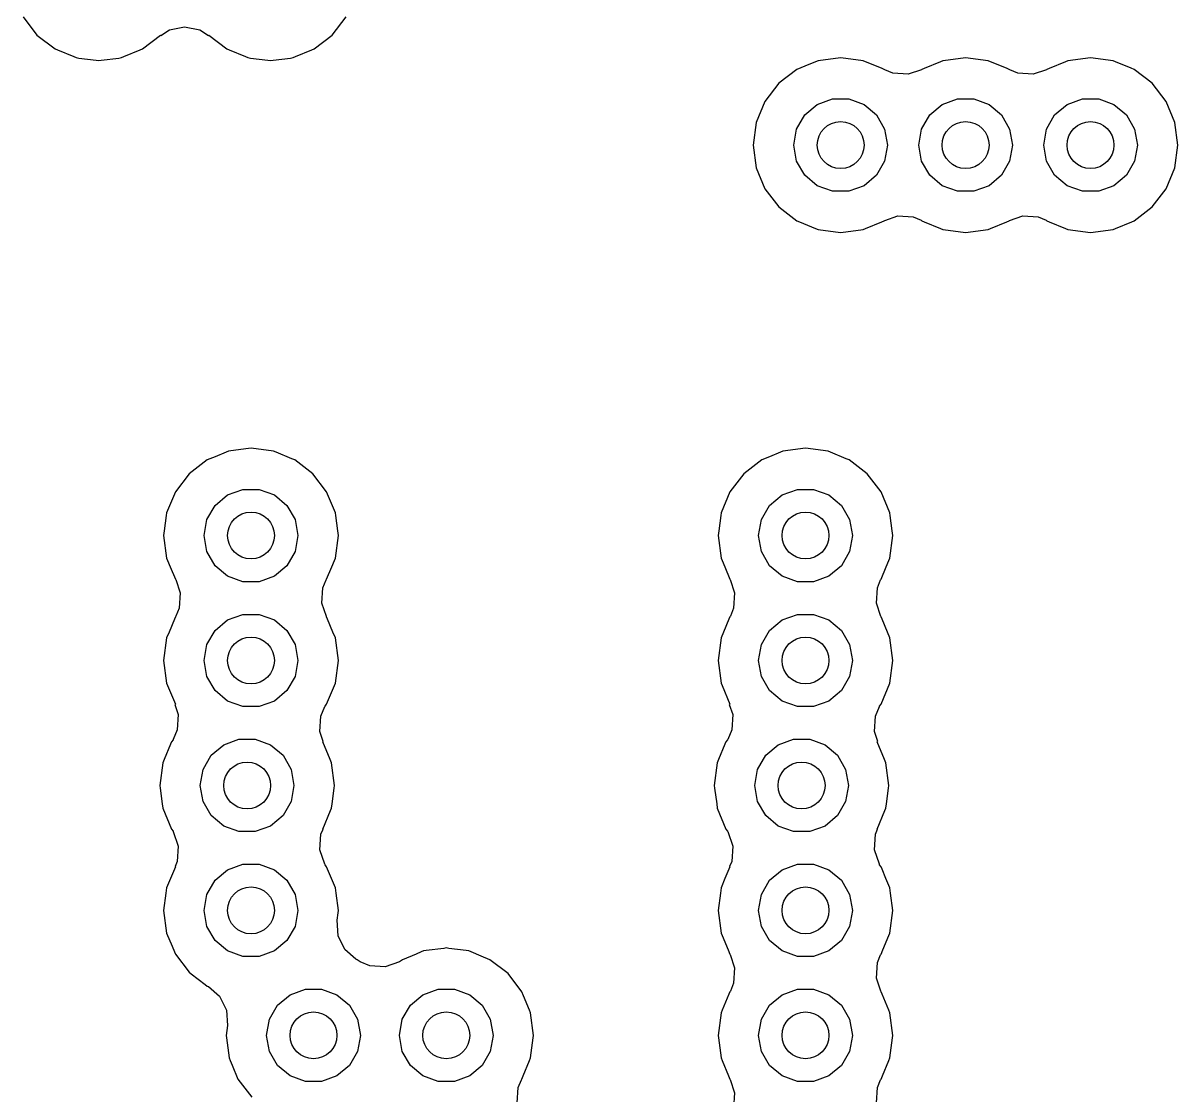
# Model space of a CAD drawing. Extents: x 0.99 to 4.24, y -7.27 to -4.02.
# Drawn here: x 3.6817 to 3.9728, y -7.0032 to -6.733 of the extents above; entities that cross this region are included whole.
import ezdxf

# ---------------------------------------------------------------- set-up
doc = ezdxf.new("R2010")
doc.units = 0
doc.header["$MEASUREMENT"] = 0
doc.layers.add('BLACK', color=7, linetype='CONTINUOUS')

msp = doc.modelspace()

# ---------------------------------------------------------------- linework, layer by layer
at = {"layer": 'BLACK', "linetype": 'CONTINUOUS'}
for p, q in [((3.68172, -6.73148), (3.68522, -6.73604)), ((3.75966, -6.73604), (3.76316, -6.73148)), ((3.71646, -6.73617), (3.71863, -6.73472)), ((3.71863, -6.73472), (3.72244, -6.73396)), ((3.72244, -6.73396), (3.72625, -6.73472)), ((3.72625, -6.73472), (3.72842, -6.73617)), ((3.68522, -6.73604), (3.68978, -6.73954)), ((3.7118, -6.73954), (3.71636, -6.73604)), ((3.71636, -6.73604), (3.71646, -6.73617)), ((3.72842, -6.73617), (3.72852, -6.73604)), ((3.72852, -6.73604), (3.73308, -6.73954)), ((3.7551, -6.73954), (3.75966, -6.73604)), ((3.68978, -6.73954), (3.69038, -6.73979)), ((3.69038, -6.73979), (3.69449, -6.74149)), ((3.69449, -6.74149), (3.69449, -6.74149)), ((3.69449, -6.74149), (3.69509, -6.74174)), ((3.70649, -6.74174), (3.70709, -6.74149)), ((3.70709, -6.74149), (3.71119, -6.73979)), ((3.70709, -6.74149), (3.70709, -6.74149)), ((3.71119, -6.73979), (3.7118, -6.73954)), ((3.73308, -6.73954), (3.73369, -6.73979)), ((3.73369, -6.73979), (3.73779, -6.74149)), ((3.73779, -6.74149), (3.73779, -6.74149)), ((3.73779, -6.74149), (3.7384, -6.74174)), ((3.74979, -6.74174), (3.7504, -6.74149)), ((3.7504, -6.74149), (3.7545, -6.73979)), ((3.7504, -6.74149), (3.7504, -6.74149)), ((3.7545, -6.73979), (3.7551, -6.73954)), ((3.69509, -6.74174), (3.69574, -6.74183)), ((3.69574, -6.74183), (3.69574, -6.74183)), ((3.69574, -6.74183), (3.70014, -6.74241)), ((3.70014, -6.74241), (3.70079, -6.74249)), ((3.70079, -6.74249), (3.70143, -6.74241)), ((3.70143, -6.74241), (3.70584, -6.74183)), ((3.70584, -6.74183), (3.70649, -6.74174)), ((3.70584, -6.74183), (3.70584, -6.74183)), ((3.7384, -6.74174), (3.73904, -6.74183)), ((3.73904, -6.74183), (3.73904, -6.74183)), ((3.73904, -6.74183), (3.74345, -6.74241)), ((3.74345, -6.74241), (3.74409, -6.74249)), ((3.74409, -6.74249), (3.74474, -6.74241)), ((3.74474, -6.74241), (3.74915, -6.74183)), ((3.74915, -6.74183), (3.74979, -6.74174)), ((3.74915, -6.74183), (3.74915, -6.74183)), ((3.87873, -6.7439), (3.87679, -6.74471)), ((3.88149, -6.74276), (3.87873, -6.7439)), ((3.8821, -6.74251), (3.88149, -6.74276)), ((3.88149, -6.74276), (3.88149, -6.74276)), ((3.88274, -6.74243), (3.8821, -6.74251)), ((3.88715, -6.74185), (3.88274, -6.74243)), ((3.88274, -6.74243), (3.88274, -6.74243)), ((3.8878, -6.74176), (3.88715, -6.74185)), ((3.88844, -6.74185), (3.8878, -6.74176)), ((3.89285, -6.74243), (3.88844, -6.74185)), ((3.89349, -6.74251), (3.89285, -6.74243)), ((3.89285, -6.74243), (3.89285, -6.74243)), ((3.8941, -6.74276), (3.89349, -6.74251)), ((3.89808, -6.74441), (3.8941, -6.74276)), ((3.8941, -6.74276), (3.8941, -6.74276)), ((3.8988, -6.74471), (3.89808, -6.74441)), ((3.90888, -6.74446), (3.90828, -6.74471)), ((3.91299, -6.74276), (3.90888, -6.74446)), ((3.91359, -6.74251), (3.91299, -6.74276)), ((3.91299, -6.74276), (3.91299, -6.74276)), ((3.91424, -6.74243), (3.91359, -6.74251)), ((3.91864, -6.74185), (3.91424, -6.74243)), ((3.91424, -6.74243), (3.91424, -6.74243)), ((3.91929, -6.74176), (3.91864, -6.74185)), ((3.91994, -6.74185), (3.91929, -6.74176)), ((3.92434, -6.74243), (3.91994, -6.74185)), ((3.92499, -6.74251), (3.92434, -6.74243)), ((3.92434, -6.74243), (3.92434, -6.74243)), ((3.92559, -6.74276), (3.92499, -6.74251)), ((3.92957, -6.74441), (3.92559, -6.74276)), ((3.92559, -6.74276), (3.92559, -6.74276)), ((3.9303, -6.74471), (3.92957, -6.74441)), ((3.94038, -6.74446), (3.93978, -6.74471)), ((3.94449, -6.74276), (3.94038, -6.74446)), ((3.94509, -6.74251), (3.94449, -6.74276)), ((3.94449, -6.74276), (3.94449, -6.74276)), ((3.94574, -6.74243), (3.94509, -6.74251)), ((3.95014, -6.74185), (3.94574, -6.74243)), ((3.94574, -6.74243), (3.94574, -6.74243)), ((3.95079, -6.74176), (3.95014, -6.74185)), ((3.95143, -6.74185), (3.95079, -6.74176)), ((3.95584, -6.74243), (3.95143, -6.74185)), ((3.95649, -6.74251), (3.95584, -6.74243)), ((3.95584, -6.74243), (3.95584, -6.74243)), ((3.95709, -6.74276), (3.95649, -6.74251)), ((3.96107, -6.74441), (3.95709, -6.74276)), ((3.95709, -6.74276), (3.95709, -6.74276)), ((3.9618, -6.74471), (3.96107, -6.74441)), ((3.87679, -6.74471), (3.87223, -6.74821)), ((3.89897, -6.74484), (3.8988, -6.74471)), ((3.90097, -6.74566), (3.89897, -6.74484)), ((3.90484, -6.74592), (3.90097, -6.74566)), ((3.90819, -6.74478), (3.90484, -6.74592)), ((3.90828, -6.74471), (3.90819, -6.74478)), ((3.93047, -6.74484), (3.9303, -6.74471)), ((3.93246, -6.74566), (3.93047, -6.74484)), ((3.93634, -6.74592), (3.93246, -6.74566)), ((3.93968, -6.74478), (3.93634, -6.74592)), ((3.93978, -6.74471), (3.93968, -6.74478)), ((3.96636, -6.74821), (3.9618, -6.74471)), ((3.87223, -6.74821), (3.86873, -6.75277)), ((3.96986, -6.75277), (3.96636, -6.74821)), ((3.86873, -6.75277), (3.86653, -6.75808)), ((3.88189, -6.75355), (3.88574, -6.75215)), ((3.88574, -6.75215), (3.88985, -6.75215)), ((3.88985, -6.75215), (3.8937, -6.75355)), ((3.91339, -6.75355), (3.91724, -6.75215)), ((3.91724, -6.75215), (3.92134, -6.75215)), ((3.92134, -6.75215), (3.9252, -6.75355)), ((3.94488, -6.75355), (3.94874, -6.75215)), ((3.94874, -6.75215), (3.95284, -6.75215)), ((3.95284, -6.75215), (3.95669, -6.75355)), ((3.97206, -6.75808), (3.96986, -6.75277)), ((3.8767, -6.75974), (3.87875, -6.75619)), ((3.87875, -6.75619), (3.88189, -6.75355)), ((3.8937, -6.75355), (3.89684, -6.75619)), ((3.89684, -6.75619), (3.89889, -6.75974)), ((3.90819, -6.75974), (3.91024, -6.75619)), ((3.91024, -6.75619), (3.91339, -6.75355)), ((3.9252, -6.75355), (3.92834, -6.75619)), ((3.92834, -6.75619), (3.93039, -6.75974)), ((3.93969, -6.75974), (3.94174, -6.75619)), ((3.94174, -6.75619), (3.94488, -6.75355)), ((3.95669, -6.75355), (3.95984, -6.75619)), ((3.95984, -6.75619), (3.96189, -6.75974)), ((3.86653, -6.75808), (3.86578, -6.76378)), ((3.97281, -6.76378), (3.97206, -6.75808)), ((3.87598, -6.76378), (3.8767, -6.75974)), ((3.89889, -6.75974), (3.89961, -6.76378)), ((3.90748, -6.76378), (3.90819, -6.75974)), ((3.93039, -6.75974), (3.9311, -6.76378)), ((3.93898, -6.76378), (3.93969, -6.75974)), ((3.96189, -6.75974), (3.9626, -6.76378)), ((3.86578, -6.76378), (3.86653, -6.76948)), ((3.8767, -6.76782), (3.87598, -6.76378)), ((3.89961, -6.76378), (3.89889, -6.76782)), ((3.90819, -6.76782), (3.90748, -6.76378)), ((3.9311, -6.76378), (3.93039, -6.76782)), ((3.93969, -6.76782), (3.93898, -6.76378)), ((3.9626, -6.76378), (3.96189, -6.76782)), ((3.97206, -6.76948), (3.97281, -6.76378)), ((3.87875, -6.77137), (3.8767, -6.76782)), ((3.89889, -6.76782), (3.89684, -6.77137)), ((3.91024, -6.77137), (3.90819, -6.76782)), ((3.93039, -6.76782), (3.92834, -6.77137)), ((3.94174, -6.77137), (3.93969, -6.76782)), ((3.96189, -6.76782), (3.95984, -6.77137)), ((3.86653, -6.76948), (3.86873, -6.77479)), ((3.96986, -6.77479), (3.97206, -6.76948)), ((3.88189, -6.77401), (3.87875, -6.77137)), ((3.89684, -6.77137), (3.8937, -6.77401)), ((3.91339, -6.77401), (3.91024, -6.77137)), ((3.92834, -6.77137), (3.9252, -6.77401)), ((3.94488, -6.77401), (3.94174, -6.77137)), ((3.95984, -6.77137), (3.95669, -6.77401)), ((3.86873, -6.77479), (3.87223, -6.77935)), ((3.88574, -6.77541), (3.88189, -6.77401)), ((3.88985, -6.77541), (3.88574, -6.77541)), ((3.8937, -6.77401), (3.88985, -6.77541)), ((3.91724, -6.77541), (3.91339, -6.77401)), ((3.92134, -6.77541), (3.91724, -6.77541)), ((3.9252, -6.77401), (3.92134, -6.77541)), ((3.94874, -6.77541), (3.94488, -6.77401)), ((3.95284, -6.77541), (3.94874, -6.77541)), ((3.95669, -6.77401), (3.95284, -6.77541)), ((3.96636, -6.77935), (3.96986, -6.77479)), ((3.87223, -6.77935), (3.87679, -6.78285)), ((3.9618, -6.78285), (3.96636, -6.77935)), ((3.8989, -6.78278), (3.90224, -6.78164)), ((3.90224, -6.78164), (3.90612, -6.78189)), ((3.90612, -6.78189), (3.90811, -6.78272)), ((3.9304, -6.78278), (3.93374, -6.78164)), ((3.93374, -6.78164), (3.93762, -6.78189)), ((3.93762, -6.78189), (3.93961, -6.78272)), ((3.87679, -6.78285), (3.87739, -6.7831)), ((3.87739, -6.7831), (3.88149, -6.7848)), ((3.88149, -6.7848), (3.88149, -6.7848)), ((3.88149, -6.7848), (3.8821, -6.78505)), ((3.8821, -6.78505), (3.88274, -6.78513)), ((3.88274, -6.78513), (3.88274, -6.78513)), ((3.88274, -6.78513), (3.88715, -6.78571)), ((3.88844, -6.78571), (3.89285, -6.78513)), ((3.89285, -6.78513), (3.89349, -6.78505)), ((3.89285, -6.78513), (3.89285, -6.78513)), ((3.89349, -6.78505), (3.8941, -6.7848)), ((3.8941, -6.7848), (3.8982, -6.7831)), ((3.8941, -6.7848), (3.8941, -6.7848)), ((3.8982, -6.7831), (3.8988, -6.78285)), ((3.8988, -6.78285), (3.8989, -6.78278)), ((3.90811, -6.78272), (3.90828, -6.78285)), ((3.90828, -6.78285), (3.90889, -6.7831)), ((3.90889, -6.7831), (3.91299, -6.7848)), ((3.91299, -6.7848), (3.91299, -6.7848)), ((3.91299, -6.7848), (3.91359, -6.78505)), ((3.91359, -6.78505), (3.91424, -6.78513)), ((3.91424, -6.78513), (3.91424, -6.78513)), ((3.91424, -6.78513), (3.91864, -6.78571)), ((3.91994, -6.78571), (3.92434, -6.78513)), ((3.92434, -6.78513), (3.92499, -6.78505)), ((3.92434, -6.78513), (3.92434, -6.78513)), ((3.92499, -6.78505), (3.92559, -6.7848)), ((3.92559, -6.7848), (3.9297, -6.7831)), ((3.92559, -6.7848), (3.92559, -6.7848)), ((3.9297, -6.7831), (3.9303, -6.78285)), ((3.9303, -6.78285), (3.9304, -6.78278)), ((3.93961, -6.78272), (3.93978, -6.78285)), ((3.93978, -6.78285), (3.94038, -6.7831)), ((3.94038, -6.7831), (3.94449, -6.7848)), ((3.94449, -6.7848), (3.94449, -6.7848)), ((3.94449, -6.7848), (3.94509, -6.78505)), ((3.94509, -6.78505), (3.94574, -6.78513)), ((3.94574, -6.78513), (3.94574, -6.78513)), ((3.94574, -6.78513), (3.95014, -6.78571)), ((3.95143, -6.78571), (3.95584, -6.78513)), ((3.95584, -6.78513), (3.95649, -6.78505)), ((3.95584, -6.78513), (3.95584, -6.78513)), ((3.95649, -6.78505), (3.95709, -6.7848)), ((3.95709, -6.7848), (3.96119, -6.7831)), ((3.95709, -6.7848), (3.95709, -6.7848)), ((3.96119, -6.7831), (3.9618, -6.78285)), ((3.88715, -6.78571), (3.8878, -6.7858)), ((3.8878, -6.7858), (3.88844, -6.78571)), ((3.91864, -6.78571), (3.91929, -6.7858)), ((3.91929, -6.7858), (3.91994, -6.78571)), ((3.95014, -6.78571), (3.95079, -6.7858)), ((3.95079, -6.7858), (3.95143, -6.78571)), ((3.73853, -6.84027), (3.73412, -6.84085)), ((3.73917, -6.84019), (3.73853, -6.84027)), ((3.73982, -6.84027), (3.73917, -6.84019)), ((3.74423, -6.84085), (3.73982, -6.84027)), ((3.87829, -6.84027), (3.87389, -6.84085)), ((3.87894, -6.84019), (3.87829, -6.84027)), ((3.87958, -6.84027), (3.87894, -6.84019)), ((3.88399, -6.84085), (3.87958, -6.84027)), ((3.72816, -6.84314), (3.7236, -6.84663)), ((3.73011, -6.84233), (3.72816, -6.84314)), ((3.73287, -6.84119), (3.73011, -6.84233)), ((3.73347, -6.84094), (3.73287, -6.84119)), ((3.73287, -6.84119), (3.73287, -6.84119)), ((3.73412, -6.84085), (3.73347, -6.84094)), ((3.73412, -6.84085), (3.73412, -6.84085)), ((3.74487, -6.84094), (3.74423, -6.84085)), ((3.74423, -6.84085), (3.74423, -6.84085)), ((3.74548, -6.84119), (3.74487, -6.84094)), ((3.74945, -6.84283), (3.74548, -6.84119)), ((3.74548, -6.84119), (3.74548, -6.84119)), ((3.75018, -6.84314), (3.74945, -6.84283)), ((3.75474, -6.84663), (3.75018, -6.84314)), ((3.86793, -6.84314), (3.86337, -6.84663)), ((3.86987, -6.84233), (3.86793, -6.84314)), ((3.87263, -6.84119), (3.86987, -6.84233)), ((3.87324, -6.84094), (3.87263, -6.84119)), ((3.87263, -6.84119), (3.87263, -6.84119)), ((3.87389, -6.84085), (3.87324, -6.84094)), ((3.87389, -6.84085), (3.87389, -6.84085)), ((3.88464, -6.84094), (3.88399, -6.84085)), ((3.88399, -6.84085), (3.88399, -6.84085)), ((3.88524, -6.84119), (3.88464, -6.84094)), ((3.88922, -6.84283), (3.88524, -6.84119)), ((3.88524, -6.84119), (3.88524, -6.84119)), ((3.88995, -6.84314), (3.88922, -6.84283)), ((3.89451, -6.84663), (3.88995, -6.84314)), ((3.7236, -6.84663), (3.7201, -6.8512)), ((3.75824, -6.8512), (3.75474, -6.84663)), ((3.86337, -6.84663), (3.85987, -6.8512)), ((3.89801, -6.8512), (3.89451, -6.84663)), ((3.7201, -6.8512), (3.7179, -6.85651)), ((3.73013, -6.85461), (3.73327, -6.85198)), ((3.73327, -6.85198), (3.73712, -6.85057)), ((3.73712, -6.85057), (3.74122, -6.85057)), ((3.74122, -6.85057), (3.74508, -6.85198)), ((3.74508, -6.85198), (3.74822, -6.85461)), ((3.76044, -6.85651), (3.75824, -6.8512)), ((3.85987, -6.8512), (3.85767, -6.85651)), ((3.86989, -6.85461), (3.87303, -6.85198)), ((3.87303, -6.85198), (3.87689, -6.85057)), ((3.87689, -6.85057), (3.88099, -6.85057)), ((3.88099, -6.85057), (3.88484, -6.85198)), ((3.88484, -6.85198), (3.88798, -6.85461)), ((3.90021, -6.85651), (3.89801, -6.8512)), ((3.72807, -6.85817), (3.73013, -6.85461)), ((3.74822, -6.85461), (3.75027, -6.85817)), ((3.86784, -6.85817), (3.86989, -6.85461)), ((3.88798, -6.85461), (3.89004, -6.85817)), ((3.71782, -6.85715), (3.71731, -6.86103)), ((3.7179, -6.85651), (3.71782, -6.85715)), ((3.71782, -6.85715), (3.71782, -6.85715)), ((3.76053, -6.85715), (3.76044, -6.85651)), ((3.76104, -6.86103), (3.76053, -6.85715)), ((3.76053, -6.85715), (3.76053, -6.85715)), ((3.85758, -6.85715), (3.85707, -6.86103)), ((3.85767, -6.85651), (3.85758, -6.85715)), ((3.85758, -6.85715), (3.85758, -6.85715)), ((3.90029, -6.85715), (3.90021, -6.85651)), ((3.9008, -6.86103), (3.90029, -6.85715)), ((3.90029, -6.85715), (3.90029, -6.85715)), ((3.72736, -6.8622), (3.72807, -6.85817)), ((3.75027, -6.85817), (3.75098, -6.8622)), ((3.86713, -6.8622), (3.86784, -6.85817)), ((3.89004, -6.85817), (3.89075, -6.8622)), ((3.71731, -6.86103), (3.71715, -6.8622)), ((3.71715, -6.8622), (3.7179, -6.8679)), ((3.72807, -6.86624), (3.72736, -6.8622)), ((3.75098, -6.8622), (3.75027, -6.86624)), ((3.76044, -6.8679), (3.76119, -6.8622)), ((3.76119, -6.8622), (3.76104, -6.86103)), ((3.85707, -6.86103), (3.85692, -6.8622)), ((3.85692, -6.8622), (3.85767, -6.8679)), ((3.86784, -6.86624), (3.86713, -6.8622)), ((3.89075, -6.8622), (3.89004, -6.86624)), ((3.90021, -6.8679), (3.90096, -6.8622)), ((3.90096, -6.8622), (3.9008, -6.86103)), ((3.73013, -6.8698), (3.72807, -6.86624)), ((3.75027, -6.86624), (3.74822, -6.8698)), ((3.86989, -6.8698), (3.86784, -6.86624)), ((3.89004, -6.86624), (3.88798, -6.8698)), ((3.7179, -6.8679), (3.71815, -6.86851)), ((3.71815, -6.86851), (3.71815, -6.86851)), ((3.71815, -6.86851), (3.71881, -6.87008)), ((3.75954, -6.87008), (3.76019, -6.86851)), ((3.76019, -6.86851), (3.76044, -6.8679)), ((3.76019, -6.86851), (3.76019, -6.86851)), ((3.85767, -6.8679), (3.85792, -6.86851)), ((3.85792, -6.86851), (3.85792, -6.86851)), ((3.85792, -6.86851), (3.85857, -6.87008)), ((3.8993, -6.87008), (3.89996, -6.86851)), ((3.89996, -6.86851), (3.90021, -6.8679)), ((3.89996, -6.86851), (3.89996, -6.86851)), ((3.71881, -6.87008), (3.7201, -6.87321)), ((3.73327, -6.87243), (3.73013, -6.8698)), ((3.73712, -6.87384), (3.73327, -6.87243)), ((3.74508, -6.87243), (3.74122, -6.87384)), ((3.74822, -6.8698), (3.74508, -6.87243)), ((3.75824, -6.87321), (3.75954, -6.87008)), ((3.85857, -6.87008), (3.85987, -6.87321)), ((3.87303, -6.87243), (3.86989, -6.8698)), ((3.87689, -6.87384), (3.87303, -6.87243)), ((3.88484, -6.87243), (3.88099, -6.87384)), ((3.88798, -6.8698), (3.88484, -6.87243)), ((3.89801, -6.87321), (3.8993, -6.87008)), ((3.7201, -6.87321), (3.72018, -6.87331)), ((3.72018, -6.87331), (3.72131, -6.87665)), ((3.74122, -6.87384), (3.73712, -6.87384)), ((3.75703, -6.87925), (3.75729, -6.87537)), ((3.75729, -6.87537), (3.75811, -6.87338)), ((3.75811, -6.87338), (3.75824, -6.87321)), ((3.85987, -6.87321), (3.85994, -6.87331)), ((3.85994, -6.87331), (3.86108, -6.87665)), ((3.88099, -6.87384), (3.87689, -6.87384)), ((3.8968, -6.87925), (3.89705, -6.87537)), ((3.89705, -6.87537), (3.89788, -6.87338)), ((3.89788, -6.87338), (3.89801, -6.87321)), ((3.72131, -6.87665), (3.72106, -6.88053)), ((3.86108, -6.87665), (3.86082, -6.88053)), ((3.72106, -6.88053), (3.72023, -6.88252)), ((3.75817, -6.8826), (3.75703, -6.87925)), ((3.86082, -6.88053), (3.86, -6.88252)), ((3.89793, -6.8826), (3.8968, -6.87925)), ((3.71985, -6.88329), (3.71852, -6.88652)), ((3.7201, -6.88269), (3.71985, -6.88329)), ((3.71985, -6.88329), (3.71985, -6.88329)), ((3.72023, -6.88252), (3.7201, -6.88269)), ((3.73013, -6.88611), (3.73327, -6.88347)), ((3.73327, -6.88347), (3.73712, -6.88207)), ((3.73712, -6.88207), (3.74122, -6.88207)), ((3.74122, -6.88207), (3.74508, -6.88347)), ((3.74508, -6.88347), (3.74822, -6.88611)), ((3.75824, -6.88269), (3.75817, -6.8826)), ((3.75849, -6.88329), (3.75824, -6.88269)), ((3.75983, -6.88652), (3.75849, -6.88329)), ((3.75849, -6.88329), (3.75849, -6.88329)), ((3.85962, -6.88329), (3.85828, -6.88652)), ((3.85987, -6.88269), (3.85962, -6.88329)), ((3.85962, -6.88329), (3.85962, -6.88329)), ((3.86, -6.88252), (3.85987, -6.88269)), ((3.86989, -6.88611), (3.87303, -6.88347)), ((3.87303, -6.88347), (3.87689, -6.88207)), ((3.87689, -6.88207), (3.88099, -6.88207)), ((3.88099, -6.88207), (3.88484, -6.88347)), ((3.88484, -6.88347), (3.88798, -6.88611)), ((3.89801, -6.88269), (3.89793, -6.8826)), ((3.89826, -6.88329), (3.89801, -6.88269)), ((3.89959, -6.88652), (3.89826, -6.88329)), ((3.89826, -6.88329), (3.89826, -6.88329)), ((3.71852, -6.88652), (3.7179, -6.888)), ((3.72807, -6.88966), (3.73013, -6.88611)), ((3.74822, -6.88611), (3.75027, -6.88966)), ((3.76044, -6.888), (3.75983, -6.88652)), ((3.85828, -6.88652), (3.85767, -6.888)), ((3.86784, -6.88966), (3.86989, -6.88611)), ((3.88798, -6.88611), (3.89004, -6.88966)), ((3.90021, -6.888), (3.89959, -6.88652)), ((3.7179, -6.888), (3.71715, -6.8937)), ((3.72736, -6.8937), (3.72807, -6.88966)), ((3.75027, -6.88966), (3.75098, -6.8937)), ((3.76119, -6.8937), (3.76044, -6.888)), ((3.85767, -6.888), (3.85692, -6.8937)), ((3.86713, -6.8937), (3.86784, -6.88966)), ((3.89004, -6.88966), (3.89075, -6.8937)), ((3.90096, -6.8937), (3.90021, -6.888)), ((3.71715, -6.8937), (3.7179, -6.8994)), ((3.72807, -6.89774), (3.72736, -6.8937)), ((3.75098, -6.8937), (3.75027, -6.89774)), ((3.76044, -6.8994), (3.76119, -6.8937)), ((3.85692, -6.8937), (3.85767, -6.8994)), ((3.86784, -6.89774), (3.86713, -6.8937)), ((3.89075, -6.8937), (3.89004, -6.89774)), ((3.90021, -6.8994), (3.90096, -6.8937)), ((3.73013, -6.90129), (3.72807, -6.89774)), ((3.75027, -6.89774), (3.74822, -6.90129)), ((3.86989, -6.90129), (3.86784, -6.89774)), ((3.89004, -6.89774), (3.88798, -6.90129)), ((3.7179, -6.8994), (3.71815, -6.9)), ((3.71815, -6.9), (3.71815, -6.9)), ((3.71815, -6.9), (3.7201, -6.90471)), ((3.73327, -6.90393), (3.73013, -6.90129)), ((3.74822, -6.90129), (3.74508, -6.90393)), ((3.75824, -6.90471), (3.76044, -6.8994)), ((3.85767, -6.8994), (3.85792, -6.9)), ((3.85792, -6.9), (3.85792, -6.9)), ((3.85792, -6.9), (3.85987, -6.90471)), ((3.87303, -6.90393), (3.86989, -6.90129)), ((3.88798, -6.90129), (3.88484, -6.90393)), ((3.89801, -6.90471), (3.90021, -6.8994)), ((3.73712, -6.90533), (3.73327, -6.90393)), ((3.74508, -6.90393), (3.74122, -6.90533)), ((3.87689, -6.90533), (3.87303, -6.90393)), ((3.88484, -6.90393), (3.88099, -6.90533)), ((3.7201, -6.90471), (3.71996, -6.90477)), ((3.71996, -6.90477), (3.72082, -6.9073)), ((3.72082, -6.9073), (3.72057, -6.91117)), ((3.74122, -6.90533), (3.73712, -6.90533)), ((3.7568, -6.90772), (3.75779, -6.90532)), ((3.75779, -6.90532), (3.75784, -6.90523)), ((3.75784, -6.90523), (3.75824, -6.90471)), ((3.85987, -6.90471), (3.85973, -6.90477)), ((3.85973, -6.90477), (3.86058, -6.9073)), ((3.86058, -6.9073), (3.86033, -6.91117)), ((3.88099, -6.90533), (3.87689, -6.90533)), ((3.89656, -6.90772), (3.89756, -6.90532)), ((3.89756, -6.90532), (3.89761, -6.90523)), ((3.89761, -6.90523), (3.89801, -6.90471)), ((3.75654, -6.9116), (3.7568, -6.90772)), ((3.89631, -6.9116), (3.89656, -6.90772)), ((3.72057, -6.91117), (3.71957, -6.91358)), ((3.7574, -6.91413), (3.75654, -6.9116)), ((3.86033, -6.91117), (3.85933, -6.91358)), ((3.89716, -6.91413), (3.89631, -6.9116)), ((3.71887, -6.91479), (3.71728, -6.91862)), ((3.71912, -6.91419), (3.71887, -6.91479)), ((3.71952, -6.91367), (3.71912, -6.91419)), ((3.71957, -6.91358), (3.71952, -6.91367)), ((3.72914, -6.9176), (3.73228, -6.91497)), ((3.73228, -6.91497), (3.73614, -6.91357)), ((3.73614, -6.91357), (3.74024, -6.91357)), ((3.74024, -6.91357), (3.74409, -6.91497)), ((3.74409, -6.91497), (3.74724, -6.9176)), ((3.75726, -6.91419), (3.7574, -6.91413)), ((3.7591, -6.91862), (3.75726, -6.91419)), ((3.85863, -6.91479), (3.85705, -6.91862)), ((3.85888, -6.91419), (3.85863, -6.91479)), ((3.85928, -6.91367), (3.85888, -6.91419)), ((3.85933, -6.91358), (3.85928, -6.91367)), ((3.8689, -6.9176), (3.87205, -6.91497)), ((3.87205, -6.91497), (3.8759, -6.91357)), ((3.8759, -6.91357), (3.88, -6.91357)), ((3.88, -6.91357), (3.88386, -6.91497)), ((3.88386, -6.91497), (3.887, -6.9176)), ((3.89702, -6.91419), (3.89716, -6.91413)), ((3.89886, -6.91862), (3.89702, -6.91419)), ((3.71728, -6.91862), (3.71692, -6.9195)), ((3.72709, -6.92116), (3.72914, -6.9176)), ((3.74724, -6.9176), (3.74929, -6.92116)), ((3.75946, -6.9195), (3.7591, -6.91862)), ((3.85705, -6.91862), (3.85668, -6.9195)), ((3.86685, -6.92116), (3.8689, -6.9176)), ((3.887, -6.9176), (3.88905, -6.92116)), ((3.89922, -6.9195), (3.89886, -6.91862)), ((3.71692, -6.9195), (3.71617, -6.9252)), ((3.72638, -6.9252), (3.72709, -6.92116)), ((3.74929, -6.92116), (3.75, -6.9252)), ((3.76021, -6.9252), (3.75946, -6.9195)), ((3.85668, -6.9195), (3.85593, -6.9252)), ((3.86614, -6.9252), (3.86685, -6.92116)), ((3.88905, -6.92116), (3.88976, -6.9252)), ((3.89997, -6.9252), (3.89922, -6.9195)), ((3.71617, -6.9252), (3.71626, -6.92584)), ((3.71626, -6.92584), (3.71678, -6.92986)), ((3.72709, -6.92924), (3.72638, -6.9252)), ((3.75, -6.9252), (3.74929, -6.92924)), ((3.75959, -6.92986), (3.76012, -6.92584)), ((3.76012, -6.92584), (3.76021, -6.9252)), ((3.85593, -6.9252), (3.85602, -6.92584)), ((3.85602, -6.92584), (3.85655, -6.92986)), ((3.86685, -6.92924), (3.86614, -6.9252)), ((3.88976, -6.9252), (3.88905, -6.92924)), ((3.89936, -6.92986), (3.89989, -6.92584)), ((3.89989, -6.92584), (3.89997, -6.9252)), ((3.71678, -6.92986), (3.71692, -6.9309)), ((3.72914, -6.93279), (3.72709, -6.92924)), ((3.74929, -6.92924), (3.74724, -6.93279)), ((3.75946, -6.9309), (3.75959, -6.92986)), ((3.85655, -6.92986), (3.85668, -6.9309)), ((3.8689, -6.93279), (3.86685, -6.92924)), ((3.88905, -6.92924), (3.887, -6.93279)), ((3.89922, -6.9309), (3.89936, -6.92986)), ((3.71692, -6.9309), (3.71912, -6.93621)), ((3.73228, -6.93543), (3.72914, -6.93279)), ((3.74724, -6.93279), (3.74409, -6.93543)), ((3.75726, -6.93621), (3.75921, -6.9315)), ((3.75921, -6.9315), (3.75946, -6.9309)), ((3.75921, -6.9315), (3.75921, -6.9315)), ((3.85668, -6.9309), (3.85888, -6.93621)), ((3.87205, -6.93543), (3.8689, -6.93279)), ((3.887, -6.93279), (3.88386, -6.93543)), ((3.89702, -6.93621), (3.89897, -6.9315)), ((3.89897, -6.9315), (3.89922, -6.9309)), ((3.89897, -6.9315), (3.89897, -6.9315)), ((3.71912, -6.93621), (3.71952, -6.93672)), ((3.73614, -6.93683), (3.73228, -6.93543)), ((3.74409, -6.93543), (3.74024, -6.93683)), ((3.7568, -6.93751), (3.75733, -6.93623)), ((3.75733, -6.93623), (3.75726, -6.93621)), ((3.85888, -6.93621), (3.85928, -6.93672)), ((3.8759, -6.93683), (3.87205, -6.93543)), ((3.88386, -6.93543), (3.88, -6.93683)), ((3.89656, -6.93751), (3.89709, -6.93623)), ((3.89709, -6.93623), (3.89702, -6.93621)), ((3.71952, -6.93672), (3.71957, -6.93682)), ((3.71957, -6.93682), (3.72082, -6.9405)), ((3.74024, -6.93683), (3.73614, -6.93683)), ((3.75654, -6.94139), (3.7568, -6.93751)), ((3.85928, -6.93672), (3.85933, -6.93682)), ((3.85933, -6.93682), (3.86058, -6.9405)), ((3.88, -6.93683), (3.8759, -6.93683)), ((3.89631, -6.94139), (3.89656, -6.93751)), ((3.72082, -6.9405), (3.72057, -6.94438)), ((3.75779, -6.94507), (3.75654, -6.94139)), ((3.86058, -6.9405), (3.86033, -6.94438)), ((3.89756, -6.94507), (3.89631, -6.94139)), ((3.72057, -6.94438), (3.72004, -6.94566)), ((3.73327, -6.94646), (3.73712, -6.94506)), ((3.73712, -6.94506), (3.74122, -6.94506)), ((3.74122, -6.94506), (3.74508, -6.94646)), ((3.75784, -6.94517), (3.75779, -6.94507)), ((3.75824, -6.94568), (3.75784, -6.94517)), ((3.86033, -6.94438), (3.8598, -6.94566)), ((3.87303, -6.94646), (3.87689, -6.94506)), ((3.87689, -6.94506), (3.88099, -6.94506)), ((3.88099, -6.94506), (3.88484, -6.94646)), ((3.89761, -6.94517), (3.89756, -6.94507)), ((3.89801, -6.94568), (3.89761, -6.94517)), ((3.7201, -6.94568), (3.71888, -6.94864)), ((3.72004, -6.94566), (3.7201, -6.94568)), ((3.73013, -6.9491), (3.73327, -6.94646)), ((3.74508, -6.94646), (3.74822, -6.9491)), ((3.75849, -6.94629), (3.75824, -6.94568)), ((3.75947, -6.94864), (3.75849, -6.94629)), ((3.85987, -6.94568), (3.85864, -6.94864)), ((3.8598, -6.94566), (3.85987, -6.94568)), ((3.86989, -6.9491), (3.87303, -6.94646)), ((3.88484, -6.94646), (3.88798, -6.9491)), ((3.89826, -6.94629), (3.89801, -6.94568)), ((3.89923, -6.94864), (3.89826, -6.94629)), ((3.7179, -6.95099), (3.71782, -6.95164)), ((3.71888, -6.94864), (3.7179, -6.95099)), ((3.72807, -6.95265), (3.73013, -6.9491)), ((3.74822, -6.9491), (3.75027, -6.95265)), ((3.76044, -6.95099), (3.75947, -6.94864)), ((3.76053, -6.95164), (3.76044, -6.95099)), ((3.85767, -6.95099), (3.85758, -6.95164)), ((3.85864, -6.94864), (3.85767, -6.95099)), ((3.86784, -6.95265), (3.86989, -6.9491)), ((3.88798, -6.9491), (3.89004, -6.95265)), ((3.90021, -6.95099), (3.89923, -6.94864)), ((3.90029, -6.95164), (3.90021, -6.95099)), ((3.71772, -6.95239), (3.71715, -6.95669)), ((3.71782, -6.95164), (3.71772, -6.95239)), ((3.71782, -6.95164), (3.71782, -6.95164)), ((3.72736, -6.95669), (3.72807, -6.95265)), ((3.75027, -6.95265), (3.75098, -6.95669)), ((3.76063, -6.95239), (3.76053, -6.95164)), ((3.76053, -6.95164), (3.76053, -6.95164)), ((3.76119, -6.95669), (3.76063, -6.95239)), ((3.85748, -6.95239), (3.85692, -6.95669)), ((3.85758, -6.95164), (3.85748, -6.95239)), ((3.85758, -6.95164), (3.85758, -6.95164)), ((3.86713, -6.95669), (3.86784, -6.95265)), ((3.89004, -6.95265), (3.89075, -6.95669)), ((3.90039, -6.95239), (3.90029, -6.95164)), ((3.90029, -6.95164), (3.90029, -6.95164)), ((3.90096, -6.95669), (3.90039, -6.95239)), ((3.71715, -6.95669), (3.7179, -6.96239)), ((3.72807, -6.96073), (3.72736, -6.95669)), ((3.75098, -6.95669), (3.75027, -6.96073)), ((3.76111, -6.95734), (3.76119, -6.95669)), ((3.85692, -6.95669), (3.85767, -6.96239)), ((3.86784, -6.96073), (3.86713, -6.95669)), ((3.89075, -6.95669), (3.89004, -6.96073)), ((3.90021, -6.96239), (3.90096, -6.95669)), ((3.76086, -6.95919), (3.76111, -6.95734)), ((3.76112, -6.96307), (3.76086, -6.95919)), ((3.76111, -6.95734), (3.76111, -6.95734)), ((3.7179, -6.96239), (3.71815, -6.963)), ((3.73013, -6.96428), (3.72807, -6.96073)), ((3.75027, -6.96073), (3.74822, -6.96428)), ((3.85767, -6.96239), (3.85792, -6.963)), ((3.86989, -6.96428), (3.86784, -6.96073)), ((3.89004, -6.96073), (3.88798, -6.96428)), ((3.89996, -6.963), (3.90021, -6.96239)), ((3.71815, -6.963), (3.71815, -6.963)), ((3.71815, -6.963), (3.71903, -6.96511)), ((3.71903, -6.96511), (3.7201, -6.9677)), ((3.73327, -6.96692), (3.73013, -6.96428)), ((3.74822, -6.96428), (3.74508, -6.96692)), ((3.76284, -6.96656), (3.76112, -6.96307)), ((3.85792, -6.963), (3.85792, -6.963)), ((3.85792, -6.963), (3.85944, -6.96667)), ((3.87303, -6.96692), (3.86989, -6.96428)), ((3.88798, -6.96428), (3.88484, -6.96692)), ((3.89843, -6.96667), (3.89996, -6.963)), ((3.89996, -6.963), (3.89996, -6.963)), ((3.7201, -6.9677), (3.7236, -6.97226)), ((3.73712, -6.96832), (3.73327, -6.96692)), ((3.74122, -6.96832), (3.73712, -6.96832)), ((3.74508, -6.96692), (3.74122, -6.96832)), ((3.76561, -6.96899), (3.76284, -6.96656)), ((3.7808, -6.9677), (3.77738, -6.96912)), ((3.78208, -6.96717), (3.7808, -6.9677)), ((3.78269, -6.96692), (3.78208, -6.96717)), ((3.78208, -6.96717), (3.78208, -6.96717)), ((3.78333, -6.96683), (3.78269, -6.96692)), ((3.78774, -6.96626), (3.78333, -6.96683)), ((3.78333, -6.96683), (3.78333, -6.96683)), ((3.78839, -6.96617), (3.78774, -6.96626)), ((3.78903, -6.96626), (3.78839, -6.96617)), ((3.79344, -6.96683), (3.78903, -6.96626)), ((3.79408, -6.96692), (3.79344, -6.96683)), ((3.79344, -6.96683), (3.79344, -6.96683)), ((3.79469, -6.96717), (3.79408, -6.96692)), ((3.79722, -6.96822), (3.79469, -6.96717)), ((3.79469, -6.96717), (3.79469, -6.96717)), ((3.7994, -6.96912), (3.79722, -6.96822)), ((3.85944, -6.96667), (3.85987, -6.9677)), ((3.85987, -6.9677), (3.85994, -6.9678)), ((3.85994, -6.9678), (3.86108, -6.97114)), ((3.87689, -6.96832), (3.87303, -6.96692)), ((3.88099, -6.96832), (3.87689, -6.96832)), ((3.88484, -6.96692), (3.88099, -6.96832)), ((3.89705, -6.96986), (3.89788, -6.96787)), ((3.89788, -6.96787), (3.89801, -6.9677)), ((3.89801, -6.9677), (3.89843, -6.96667)), ((3.76593, -6.96912), (3.76561, -6.96899)), ((3.76645, -6.96952), (3.76593, -6.96912)), ((3.76667, -6.96965), (3.76645, -6.96952)), ((3.76908, -6.97064), (3.76667, -6.96965)), ((3.77295, -6.9709), (3.76908, -6.97064)), ((3.77663, -6.96965), (3.77295, -6.9709)), ((3.77686, -6.96952), (3.77663, -6.96965)), ((3.77738, -6.96912), (3.77686, -6.96952)), ((3.80396, -6.97262), (3.7994, -6.96912)), ((3.86108, -6.97114), (3.86082, -6.97502)), ((3.8968, -6.97374), (3.89705, -6.96986)), ((3.7236, -6.97226), (3.72412, -6.97266)), ((3.72412, -6.97266), (3.72765, -6.97536)), ((3.80745, -6.97718), (3.80396, -6.97262)), ((3.89793, -6.97708), (3.8968, -6.97374)), ((3.72765, -6.97536), (3.72765, -6.97536)), ((3.72765, -6.97536), (3.72816, -6.97576)), ((3.72816, -6.97576), (3.72849, -6.9759)), ((3.72849, -6.9759), (3.73126, -6.97833)), ((3.74902, -6.97796), (3.75287, -6.97656)), ((3.75287, -6.97656), (3.75697, -6.97656)), ((3.75697, -6.97656), (3.76083, -6.97796)), ((3.78248, -6.97796), (3.78633, -6.97656)), ((3.78633, -6.97656), (3.79044, -6.97656)), ((3.79044, -6.97656), (3.79429, -6.97796)), ((3.80789, -6.97822), (3.80745, -6.97718)), ((3.85987, -6.97718), (3.85962, -6.97778)), ((3.86, -6.97701), (3.85987, -6.97718)), ((3.86082, -6.97502), (3.86, -6.97701)), ((3.87303, -6.97796), (3.87689, -6.97656)), ((3.87689, -6.97656), (3.88099, -6.97656)), ((3.88099, -6.97656), (3.88484, -6.97796)), ((3.89801, -6.97718), (3.89793, -6.97708)), ((3.89826, -6.97778), (3.89801, -6.97718)), ((3.73126, -6.97833), (3.73298, -6.98181)), ((3.74587, -6.9806), (3.74902, -6.97796)), ((3.76083, -6.97796), (3.76397, -6.9806)), ((3.77934, -6.9806), (3.78248, -6.97796)), ((3.79429, -6.97796), (3.79743, -6.9806)), ((3.80937, -6.98181), (3.80789, -6.97822)), ((3.85962, -6.97778), (3.85795, -6.98181)), ((3.85962, -6.97778), (3.85962, -6.97778)), ((3.86989, -6.9806), (3.87303, -6.97796)), ((3.88484, -6.97796), (3.88798, -6.9806)), ((3.89992, -6.98181), (3.89826, -6.97778)), ((3.89826, -6.97778), (3.89826, -6.97778)), ((3.73298, -6.98181), (3.73323, -6.98569)), ((3.74382, -6.98415), (3.74587, -6.9806)), ((3.76397, -6.9806), (3.76602, -6.98415)), ((3.77729, -6.98415), (3.77934, -6.9806)), ((3.79743, -6.9806), (3.79948, -6.98415)), ((3.80965, -6.98249), (3.80937, -6.98181)), ((3.8104, -6.98819), (3.80965, -6.98249)), ((3.85767, -6.98249), (3.85692, -6.98819)), ((3.85795, -6.98181), (3.85767, -6.98249)), ((3.86784, -6.98415), (3.86989, -6.9806)), ((3.88798, -6.9806), (3.89004, -6.98415)), ((3.90021, -6.98249), (3.89992, -6.98181)), ((3.90096, -6.98819), (3.90021, -6.98249)), ((3.73323, -6.98569), (3.73307, -6.98695)), ((3.74311, -6.98819), (3.74382, -6.98415)), ((3.76602, -6.98415), (3.76673, -6.98819)), ((3.77657, -6.98819), (3.77729, -6.98415)), ((3.79948, -6.98415), (3.8002, -6.98819)), ((3.86713, -6.98819), (3.86784, -6.98415)), ((3.89004, -6.98415), (3.89075, -6.98819)), ((3.73307, -6.98695), (3.7329, -6.98819)), ((3.7329, -6.98819), (3.73299, -6.98884)), ((3.73299, -6.98884), (3.73331, -6.9913)), ((3.74382, -6.99223), (3.74311, -6.98819)), ((3.76673, -6.98819), (3.76602, -6.99223)), ((3.77729, -6.99223), (3.77657, -6.98819)), ((3.8002, -6.98819), (3.79948, -6.99223)), ((3.80999, -6.9913), (3.81032, -6.98884)), ((3.81032, -6.98884), (3.8104, -6.98819)), ((3.85692, -6.98819), (3.857, -6.98884)), ((3.857, -6.98884), (3.85733, -6.9913)), ((3.86784, -6.99223), (3.86713, -6.98819)), ((3.89075, -6.98819), (3.89004, -6.99223)), ((3.90055, -6.9913), (3.90087, -6.98884)), ((3.90087, -6.98884), (3.90096, -6.98819)), ((3.73331, -6.9913), (3.73365, -6.99389)), ((3.80965, -6.99389), (3.80999, -6.9913)), ((3.85733, -6.9913), (3.85767, -6.99389)), ((3.90021, -6.99389), (3.90055, -6.9913)), ((3.73365, -6.99389), (3.7339, -6.99449)), ((3.7339, -6.99449), (3.7339, -6.99449)), ((3.7339, -6.99449), (3.7344, -6.99569)), ((3.74587, -6.99578), (3.74382, -6.99223)), ((3.76602, -6.99223), (3.76397, -6.99578)), ((3.77934, -6.99578), (3.77729, -6.99223)), ((3.79948, -6.99223), (3.79743, -6.99578)), ((3.80779, -6.99839), (3.8094, -6.99449)), ((3.8094, -6.99449), (3.80965, -6.99389)), ((3.8094, -6.99449), (3.8094, -6.99449)), ((3.85767, -6.99389), (3.85792, -6.99449)), ((3.85792, -6.99449), (3.85792, -6.99449)), ((3.85792, -6.99449), (3.85953, -6.99839)), ((3.86989, -6.99578), (3.86784, -6.99223)), ((3.89004, -6.99223), (3.88798, -6.99578)), ((3.89834, -6.99839), (3.89996, -6.99449)), ((3.89996, -6.99449), (3.90021, -6.99389)), ((3.89996, -6.99449), (3.89996, -6.99449)), ((3.7344, -6.99569), (3.73585, -6.9992)), ((3.74902, -6.99842), (3.74587, -6.99578)), ((3.76397, -6.99578), (3.76083, -6.99842)), ((3.78248, -6.99842), (3.77934, -6.99578)), ((3.79743, -6.99578), (3.79429, -6.99842)), ((3.87303, -6.99842), (3.86989, -6.99578)), ((3.88798, -6.99578), (3.88484, -6.99842)), ((3.73585, -6.9992), (3.73935, -7.00376)), ((3.75287, -6.99982), (3.74902, -6.99842)), ((3.75697, -6.99982), (3.75287, -6.99982)), ((3.76083, -6.99842), (3.75697, -6.99982)), ((3.78633, -6.99982), (3.78248, -6.99842)), ((3.79044, -6.99982), (3.78633, -6.99982)), ((3.79429, -6.99842), (3.79044, -6.99982)), ((3.8065, -7.00136), (3.80733, -6.99937)), ((3.80733, -6.99937), (3.80745, -6.9992)), ((3.80745, -6.9992), (3.80779, -6.99839)), ((3.85953, -6.99839), (3.85987, -6.9992)), ((3.85987, -6.9992), (3.85994, -6.99929)), ((3.85994, -6.99929), (3.86108, -7.00264)), ((3.87689, -6.99982), (3.87303, -6.99842)), ((3.88099, -6.99982), (3.87689, -6.99982)), ((3.88484, -6.99842), (3.88099, -6.99982)), ((3.89705, -7.00136), (3.89788, -6.99937)), ((3.89788, -6.99937), (3.89801, -6.9992)), ((3.89801, -6.9992), (3.89834, -6.99839)), ((3.80625, -7.00524), (3.8065, -7.00136)), ((3.86108, -7.00264), (3.86082, -7.00651)), ((3.8968, -7.00524), (3.89705, -7.00136))]:
    msp.add_line(p, q, dxfattribs=at)
at = {"layer": 'BLACK'}
for centre in [(3.8878, -6.76378), (3.91929, -6.76378), (3.95079, -6.76378), (3.73917, -6.8622), (3.87894, -6.8622), (3.73917, -6.8937), (3.87894, -6.8937), (3.73819, -6.9252), (3.87795, -6.9252), (3.73917, -6.95669), (3.87894, -6.95669), (3.75492, -6.98819), (3.78839, -6.98819), (3.87894, -6.98819)]:
    msp.add_circle(centre, 0.00591, dxfattribs=at)

doc.saveas('drawing.dxf')
